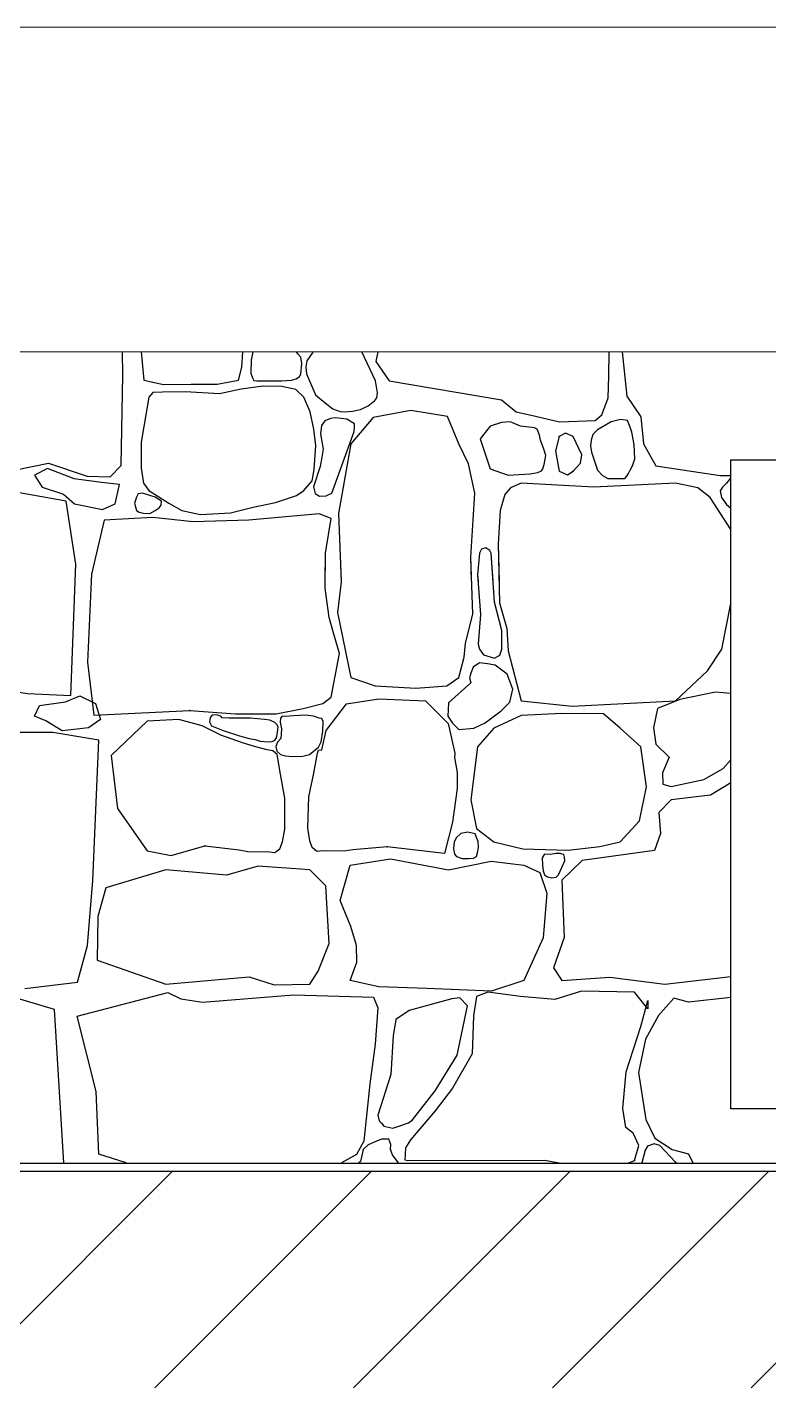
# Model space of a CAD drawing. Header units: feet. Extents: x -10410 to 374725, y -46422 to 88923.
# Drawn here: x 211354 to 212039, y 598 to 1856 of the extents above; entities that cross this region are included whole.
import ezdxf

# ---------------------------------------------------------------- set-up
doc = ezdxf.new("R2010")
doc.units = ezdxf.units.FT
doc.header["$MEASUREMENT"] = 0
for name, color, linetype, lineweight, true_color in [('2D - Общий_Ном._пера__118', 7, 'Continuous', 5, 0x573938), ('Конструктив - Стены Несущие_Ном._пера__87', 7, 'Continuous', 25, 0x6a6a6a), ('Местность - Рельеф_Ном._пера__93', 7, 'Continuous', 25, 0xa2a233)]:
    doc.layers.add(name, color=color, linetype=linetype, lineweight=lineweight, true_color=true_color)
doc.layers.add('Конструктив - Перекрытия_Ном._пера__1', color=7, linetype='Continuous', lineweight=20)

# ---------------------------------------------------------------- blocks, each defined once
blk = doc.blocks.new('*X14')
at = {"layer": 'Конструктив - Стены Несущие_Ном._пера__87', "linetype": 'Continuous'}
for p, q in [((211442, 1534.5), (211441.6, 1556.2)), ((211459.1, 1556.2), (211461.3, 1530)), ((211551.9, 1542), (211553, 1556.2)), ((211560.6, 1548.4), (211560.5, 1536.3)), ((211562.1, 1556.2), (211560.6, 1548.4)), ((211603.8, 1554.3), (211602.5, 1556.2)), ((211606.5, 1551.2), (211603.8, 1554.3)), ((211607.5, 1545.2), (211606.5, 1551.2)), ((211612.3, 1547.7), (211611.1, 1542.3)), ((211617.6, 1555.8), (211612.3, 1547.7)), ((211618.8, 1556.2), (211617.6, 1555.8)), ((211675.7, 1529.2), (211662.9, 1556.2)), ((211677.9, 1556.2), (211676, 1547.1)), ((211891.4, 1533.6), (211891.7, 1556.2)), ((211903.9, 1556.2), (211908.1, 1515.2)), ((211549.1, 1530), (211551.9, 1542)), ((211560.5, 1536.3), (211562, 1532.1)), ((211605.5, 1533.4), (211606.7, 1535.4)), ((211606.7, 1535.4), (211607.5, 1545.2)), ((211611.1, 1542.3), (211612, 1535.6)), ((211612, 1535.6), (211620.3, 1516.4)), ((211676, 1547.1), (211688.2, 1529.3)), ((211440.6, 1451), (211442, 1534.5)), ((211461.3, 1530), (211479.6, 1525.9)), ((211479.6, 1525.9), (211505.1, 1526.2)), ((211505.1, 1526.2), (211529.2, 1526.3)), ((211529.2, 1526.3), (211549.1, 1530)), ((211571.8, 1524.3), (211551.5, 1521.5)), ((211562, 1532.1), (211563, 1529.7)), ((211563, 1529.7), (211566, 1529.2)), ((211566, 1529.2), (211588.6, 1529.2)), ((211588.9, 1524), (211571.8, 1524.3)), ((211588.6, 1529.2), (211597.9, 1530)), ((211602.1, 1521.1), (211588.9, 1524)), ((211597.9, 1530), (211602.3, 1531)), ((211602.3, 1531), (211605.5, 1533.4)), ((211677.4, 1518.3), (211675.7, 1529.2)), ((211688.2, 1529.3), (211792.2, 1511.6)), ((211891, 1513.5), (211891.4, 1533.6)), ((211466.1, 1514.3), (211458.8, 1472.4)), ((211469.8, 1518.5), (211466.1, 1514.3)), ((211478.8, 1518.8), (211469.8, 1518.5)), ((211499.7, 1519.1), (211478.8, 1518.8)), ((211531.5, 1517.1), (211499.7, 1519.1)), ((211551.5, 1521.5), (211531.5, 1517.1)), ((211609.3, 1514.3), (211602.1, 1521.1)), ((211615.1, 1500.6), (211609.3, 1514.3)), ((211620.3, 1516.4), (211629.1, 1508.8)), ((211669, 1506), (211675, 1511)), ((211675, 1511), (211676.8, 1513.6)), ((211676.8, 1513.6), (211677.4, 1518.3)), ((211792.2, 1511.6), (211805.9, 1500.7)), ((211884.9, 1497.7), (211891, 1513.5)), ((211908.1, 1515.2), (211921, 1496.1)), ((211618.5, 1484.6), (211615.1, 1500.6)), ((211629.1, 1508.8), (211636.1, 1503.4)), ((211636.1, 1503.4), (211642.9, 1500.9)), ((211642.9, 1500.9), (211647.1, 1500.6)), ((211647.1, 1500.6), (211654.3, 1501.1)), ((211654.3, 1501.1), (211661.9, 1502.9)), ((211661.9, 1502.9), (211669, 1506)), ((211708.2, 1501.8), (211673.6, 1495.4)), ((211742.4, 1496.3), (211708.2, 1501.8)), ((211805.9, 1500.7), (211823.7, 1496.5)), ((211878.9, 1492.6), (211884.9, 1497.7)), ((211620.4, 1469.4), (211618.5, 1484.6)), ((211625.6, 1487.9), (211624.9, 1480.2)), ((211628.7, 1492.2), (211625.6, 1487.9)), ((211634, 1494.4), (211628.7, 1492.2)), ((211638.7, 1495), (211634, 1494.4)), ((211649.3, 1493.8), (211638.7, 1495)), ((211656.1, 1489.4), (211649.3, 1493.8)), ((211673.6, 1495.4), (211653, 1471.1)), ((211655.9, 1482.3), (211656.3, 1486.5)), ((211656.3, 1486.5), (211656.1, 1489.4)), ((211752.6, 1471.1), (211742.4, 1496.3)), ((211781.6, 1487.2), (211772.4, 1475.5)), ((211792.1, 1490.8), (211781.6, 1487.2)), ((211800.1, 1491.4), (211792.1, 1490.8)), ((211801.8, 1490.6), (211800.1, 1491.4)), ((211809.8, 1487.2), (211801.8, 1490.6)), ((211822.7, 1485.7), (211809.8, 1487.2)), ((211825.1, 1484.5), (211822.7, 1485.7)), ((211823.7, 1496.5), (211845.8, 1491.5)), ((211827.5, 1479), (211825.1, 1484.5)), ((211845.8, 1491.5), (211878.9, 1492.6)), ((211893.6, 1491.4), (211880.9, 1484)), ((211902.3, 1493.4), (211893.6, 1491.4)), ((211908.6, 1492.5), (211902.3, 1493.4)), ((211911.1, 1486.4), (211908.6, 1492.5)), ((211912.9, 1481.8), (211911.1, 1486.4)), ((211921, 1496.1), (211923.5, 1471.1)), ((211458.8, 1472.4), (211459.1, 1448.6)), ((211624.9, 1480.2), (211627.2, 1466.2)), ((211635.2, 1425.3), (211655.9, 1482.3)), ((211772.4, 1475.5), (211781.6, 1447.8)), ((211828.4, 1474.3), (211827.5, 1479)), ((211831.5, 1466.2), (211828.4, 1474.3)), ((211845.5, 1477.8), (211842.2, 1464.6)), ((211851.5, 1481), (211845.5, 1477.8)), ((211858.6, 1477.8), (211851.5, 1481)), ((211866.5, 1460.9), (211858.6, 1477.8)), ((211875.2, 1474.3), (211874.5, 1469.1)), ((211876.8, 1479.7), (211875.2, 1474.3)), ((211880.9, 1484), (211876.8, 1479.7)), ((211915, 1470.5), (211912.9, 1481.8)), ((211618.8, 1447.3), (211620.4, 1469.4)), ((211627.2, 1466.2), (211626.1, 1458.8)), ((211653, 1471.1), (211641.4, 1406.7)), ((211761.7, 1452.5), (211752.6, 1471.1)), ((211833.1, 1460.2), (211831.5, 1466.2)), ((211831.8, 1451.8), (211833.1, 1460.2)), ((211842.2, 1464.6), (211845.5, 1445.6)), ((211865.3, 1453), (211866.5, 1460.9)), ((211874.5, 1469.1), (211875.4, 1463.2)), ((211875.4, 1463.2), (211880.9, 1446.8)), ((211915.5, 1457.2), (211915, 1470.5)), ((211923.5, 1471.1), (211935.1, 1450.8)), ((211274.1, 1433.2), (211373.2, 1453)), ((211372.3, 1448.3), (211360.2, 1442.1)), ((211397, 1438.8), (211372.3, 1448.3)), ((211373.2, 1453), (211408.9, 1441.1)), ((211430.2, 1440.6), (211440.6, 1451)), ((211459.1, 1448.6), (211461.1, 1434.7)), ((211617.2, 1436.8), (211618.8, 1447.3)), ((211624.5, 1450.2), (211618.4, 1431.4)), ((211626.1, 1458.8), (211624.5, 1450.2)), ((211767.4, 1425.3), (211761.7, 1452.5)), ((211781.6, 1447.8), (211798.4, 1442.1)), ((211829.3, 1445.9), (211830.3, 1447.8)), ((211830.3, 1447.8), (211831.8, 1451.8)), ((211858.6, 1445.6), (211865.3, 1453)), ((211880.9, 1446.8), (211885.5, 1441.8)), ((211909.8, 1443.5), (211911.1, 1446.8)), ((211911.1, 1446.8), (211913.3, 1450.6)), ((211913.3, 1450.6), (211915.5, 1457.2)), ((211935.1, 1450.8), (211994.3, 1441.6)), ((211360.2, 1442.1), (211367.3, 1430.9)), ((211422.3, 1435.3), (211397, 1438.8)), ((211408.9, 1441.1), (211430.2, 1440.6)), ((211438.8, 1433.5), (211422.3, 1435.3)), ((211461.1, 1434.7), (211466.1, 1427.8)), ((211609.3, 1427.8), (211617.2, 1436.8)), ((211798.4, 1442.1), (211818.7, 1443.3)), ((211810.3, 1434.7), (211800.4, 1430.2)), ((211877.7, 1431), (211810.3, 1434.7)), ((211818.7, 1443.3), (211825.8, 1444.6)), ((211825.8, 1444.6), (211829.3, 1445.9)), ((211845.5, 1445.6), (211853.3, 1442.3)), ((211853.3, 1442.3), (211858.6, 1445.6)), ((211953.1, 1434.7), (211877.7, 1431)), ((211885.5, 1441.8), (211890.7, 1439)), ((211890.7, 1439), (211898.2, 1438.9)), ((211898.2, 1438.9), (211906.4, 1439.1)), ((211906.4, 1439.1), (211908.1, 1441.1)), ((211908.1, 1441.1), (211909.8, 1443.5)), ((211973.8, 1430.2), (211953.1, 1434.7)), ((211994.3, 1441.6), (212004.4, 1441.8)), ((212000.3, 1434.7), (211996.7, 1431)), ((212003.6, 1438.9), (212000.3, 1434.7)), ((212004.4, 1439.3), (212003.6, 1438.9)), ((211389.5, 1418.1), (211344.7, 1426)), ((211367.3, 1430.9), (211387, 1424.4)), ((211387, 1424.4), (211397.3, 1415.6)), ((211435, 1415.6), (211438.8, 1433.5)), ((211454.6, 1421.7), (211452.9, 1416.1)), ((211456.2, 1424.7), (211454.6, 1421.7)), ((211460.3, 1425.4), (211456.2, 1424.7)), ((211472, 1421.7), (211460.3, 1425.4)), ((211466.1, 1427.8), (211484.4, 1416.3)), ((211477.6, 1418), (211472, 1421.7)), ((211583.2, 1416.8), (211602.7, 1423.1)), ((211602.7, 1423.1), (211609.3, 1427.8)), ((211618.4, 1431.4), (211619.8, 1425)), ((211619.8, 1425), (211624, 1422.7)), ((211624, 1422.7), (211630.2, 1423)), ((211630.2, 1423), (211635.2, 1425.3)), ((211763.7, 1366.1), (211767.4, 1425.3)), ((211795.2, 1424.3), (211791, 1409.4)), ((211800.4, 1430.2), (211795.2, 1424.3)), ((211985.1, 1421.3), (211973.8, 1430.2)), ((211996.7, 1431), (211994.6, 1427.7)), ((211994.6, 1427.7), (211995.7, 1421.5)), ((211398.5, 1359.9), (211389.5, 1418.1)), ((211397.3, 1415.6), (211423.2, 1410.3)), ((211423.2, 1410.3), (211435, 1415.6)), ((211452.9, 1416.1), (211454.6, 1409.5)), ((211454.6, 1409.5), (211457, 1407.8)), ((211466.9, 1406.6), (211472, 1409.5)), ((211472, 1409.5), (211475.7, 1411.7)), ((211475.7, 1411.7), (211477.3, 1414.4)), ((211477.3, 1414.4), (211477.6, 1418)), ((211484.4, 1416.3), (211496.7, 1409.5)), ((211496.7, 1409.5), (211513.8, 1405.6)), ((211541.6, 1407.1), (211562.6, 1412.3)), ((211562.6, 1412.3), (211583.2, 1416.8)), ((211791, 1409.4), (211789.2, 1378.2)), ((212004.4, 1391.8), (211985.1, 1421.3)), ((211995.7, 1421.5), (212000.3, 1414.9)), ((212000.3, 1414.9), (212004.4, 1411.6)), ((211424.8, 1400.3), (211413.1, 1350.5)), ((211469.6, 1403), (211424.8, 1400.3)), ((211457, 1407.8), (211461, 1406.9)), ((211461, 1406.9), (211466.9, 1406.6)), ((211506.9, 1398.8), (211469.6, 1403)), ((211558.4, 1400.5), (211506.9, 1398.8)), ((211513.8, 1405.6), (211541.6, 1407.1)), ((211623.6, 1406.2), (211558.4, 1400.5)), ((211634.6, 1402.1), (211623.6, 1406.2)), ((211629.5, 1370), (211634.6, 1402.1)), ((211641.4, 1406.7), (211643.8, 1343.5)), ((211773.8, 1373.5), (211771.9, 1370)), ((211777.7, 1374.9), (211773.8, 1373.5)), ((211781.5, 1372.4), (211777.7, 1374.9)), ((211782.5, 1370), (211781.5, 1372.4)), ((211789.2, 1378.2), (211790.5, 1324)), ((211393.8, 1238.3), (211398.5, 1359.9)), ((211629, 1337.5), (211629.5, 1370)), ((211765.7, 1313.6), (211763.7, 1366.1)), ((211771.9, 1370), (211770.1, 1349.9)), ((211785.7, 1324.6), (211782.5, 1370)), ((211413.1, 1350.5), (211409.2, 1269.1)), ((211770.1, 1349.9), (211772.8, 1313.3)), ((211632.8, 1310.3), (211629, 1337.5)), ((211643.8, 1343.5), (211640.4, 1315)), ((211792.5, 1298.5), (211785.7, 1324.6)), ((211790.5, 1324), (211797.2, 1300.2)), ((211996, 1281.1), (212004.4, 1323.5)), ((211637, 1295.1), (211632.8, 1310.3)), ((211640.4, 1315), (211653, 1255.1)), ((211759, 1286.6), (211765.7, 1313.6)), ((211772.8, 1313.3), (211770.6, 1285.7)), ((211792.4, 1281.1), (211792.5, 1298.5)), ((211797.2, 1300.2), (211798.4, 1279.6)), ((211642.3, 1277.1), (211637, 1295.1)), ((211757.8, 1273.7), (211759, 1286.6)), ((211770.6, 1285.7), (211771.9, 1281.1)), ((211634.6, 1236.8), (211642.3, 1277.1)), ((211752.6, 1255.1), (211757.8, 1273.7)), ((211771.9, 1281.1), (211775.6, 1276)), ((211775.6, 1276), (211785.6, 1272.9)), ((211785.6, 1272.9), (211790.6, 1275.5)), ((211790.6, 1275.5), (211792.4, 1281.1)), ((211798.4, 1279.6), (211810.3, 1233.3)), ((211982.7, 1261), (211996, 1281.1)), ((211409.2, 1269.1), (211415.2, 1220.1)), ((211764, 1259), (211762.7, 1254.8)), ((211765.9, 1264.4), (211764, 1259)), ((211771.9, 1268.4), (211765.9, 1264.4)), ((211779.3, 1267.5), (211771.9, 1268.4)), ((211786.3, 1266.4), (211779.3, 1267.5)), ((211797.3, 1258.1), (211786.3, 1266.4)), ((211802.7, 1244.1), (211797.3, 1258.1)), ((211953.1, 1233.3), (211982.7, 1261)), ((211291.7, 1249.7), (211353.9, 1240.2)), ((211653, 1255.1), (211675.3, 1247.4)), ((211675.3, 1247.4), (211712.9, 1245.2)), ((211712.9, 1245.2), (211741.7, 1247.4)), ((211741.7, 1247.4), (211752.6, 1255.1)), ((211764, 1249.9), (211743.3, 1231.5)), ((211762.7, 1254.8), (211764, 1249.9)), ((211353.9, 1240.2), (211393.8, 1238.3)), ((211389.1, 1232.6), (211402.1, 1238)), ((211402.1, 1238), (211416.6, 1230.8)), ((211627, 1230.8), (211634.6, 1236.8)), ((211648.8, 1230.6), (211678.8, 1235.3)), ((211678.8, 1235.3), (211721.9, 1233.3)), ((211721.9, 1233.3), (211742.8, 1212.3)), ((211799.9, 1232), (211802.7, 1244.1)), ((211810.3, 1233.3), (211857.6, 1228.4)), ((211857.6, 1228.4), (211953.1, 1233.3)), ((211957.2, 1234.5), (211936.6, 1226.4)), ((211990.1, 1241.5), (211957.2, 1234.5)), ((212004.4, 1240.3), (211990.1, 1241.5)), ((211360.2, 1219.2), (211364.9, 1229)), ((211364.9, 1229), (211389.1, 1232.6)), ((211415.2, 1220.1), (211503.9, 1224.6)), ((211416.6, 1230.8), (211421.3, 1216)), ((211503.9, 1224.6), (211546.1, 1221.4)), ((211528.3, 1220.4), (211524.7, 1220.1)), ((211530.9, 1219.9), (211528.3, 1220.4)), ((211546.1, 1221.4), (211583.8, 1221.4)), ((211583.8, 1221.4), (211608.8, 1226.4)), ((211608.8, 1226.4), (211627, 1230.8)), ((211629.9, 1205.9), (211648.8, 1230.6)), ((211743.3, 1231.5), (211742.7, 1219.3)), ((211777.2, 1212.9), (211791.9, 1224.2)), ((211791.9, 1224.2), (211799.9, 1232)), ((211847.9, 1221.7), (211810.3, 1219.7)), ((211886.6, 1221.4), (211847.9, 1221.7)), ((211901.9, 1208), (211886.6, 1221.4)), ((211936.6, 1226.4), (211932.9, 1208.4)), ((211370.7, 1214.9), (211360.2, 1219.2)), ((211385.9, 1205.5), (211370.7, 1214.9)), ((211410.1, 1208.4), (211385.9, 1205.5)), ((211421.3, 1216), (211410.1, 1208.4)), ((211464.6, 1214.6), (211431.3, 1182.9)), ((211493.7, 1216.2), (211464.6, 1214.6)), ((211515.5, 1210.3), (211493.7, 1216.2)), ((211532.7, 1201.5), (211515.5, 1210.3)), ((211522.9, 1218.1), (211522.3, 1214.1)), ((211522.3, 1214.1), (211524, 1210.3)), ((211524.7, 1220.1), (211522.9, 1218.1)), ((211524, 1210.3), (211534.7, 1205.8)), ((211532.8, 1219), (211530.9, 1219.9)), ((211533.9, 1217.8), (211532.8, 1219)), ((211540.3, 1217.3), (211533.9, 1217.8)), ((211560.2, 1217.4), (211540.3, 1217.3)), ((211573, 1216.2), (211560.2, 1217.4)), ((211578, 1215.4), (211573, 1216.2)), ((211582.6, 1213.2), (211578, 1215.4)), ((211584.4, 1211.5), (211582.6, 1213.2)), ((211585.5, 1209.3), (211584.4, 1211.5)), ((211585.3, 1206.8), (211585.5, 1209.3)), ((211587.7, 1217.4), (211587.4, 1213.6)), ((211587.4, 1213.6), (211588.6, 1207.5)), ((211589.5, 1219.2), (211587.7, 1217.4)), ((211591.7, 1218.9), (211589.5, 1219.2)), ((211599.7, 1219.5), (211591.7, 1218.9)), ((211610.9, 1220), (211599.7, 1219.5)), ((211618.2, 1219.3), (211610.9, 1220)), ((211623.6, 1217.4), (211618.2, 1219.3)), ((211626.1, 1217), (211623.6, 1217.4)), ((211627.3, 1214.4), (211626.1, 1217)), ((211626.9, 1205.4), (211627.3, 1214.4)), ((211742.7, 1219.3), (211747, 1212.7)), ((211742.8, 1212.3), (211749.2, 1184.9)), ((211747, 1212.7), (211752.9, 1207)), ((211752.9, 1207), (211766.7, 1208)), ((211766.7, 1208), (211777.2, 1212.9)), ((211785, 1208), (211769.9, 1191)), ((211810.3, 1219.7), (211785, 1208)), ((211921.2, 1190.7), (211901.9, 1208)), ((211932.9, 1208.4), (211934.9, 1193.4)), ((211354.1, 1204.1), (211331.1, 1204.1)), ((211377.2, 1204.1), (211354.1, 1204.1)), ((211419.7, 1197), (211377.2, 1204.1)), ((211414.1, 1067.4), (211419.7, 1197)), ((211552.7, 1194.7), (211532.7, 1201.5)), ((211534.7, 1205.8), (211549.8, 1201)), ((211549.8, 1201), (211558.8, 1198.6)), ((211558.8, 1198.6), (211564.5, 1197.6)), ((211564.5, 1197.6), (211569.1, 1196.1)), ((211569.1, 1196.1), (211576.6, 1195.4)), ((211576.6, 1195.4), (211580, 1195.7)), ((211580, 1195.7), (211582.6, 1196.9)), ((211582.6, 1196.9), (211583.9, 1198.5)), ((211585.1, 1195.1), (211583.5, 1191.2)), ((211583.9, 1198.5), (211584.4, 1200.8)), ((211584.4, 1200.8), (211585, 1204.2)), ((211585, 1204.2), (211585.3, 1206.8)), ((211588, 1198.6), (211585.1, 1195.1)), ((211588.6, 1207.5), (211588, 1198.6)), ((211622.9, 1190.5), (211625.3, 1195.4)), ((211625.3, 1195.4), (211626.9, 1205.4)), ((211626.1, 1188), (211629.9, 1205.9)), ((211431.3, 1182.9), (211437.2, 1133.9)), ((211563.7, 1191.3), (211552.7, 1194.7)), ((211575.5, 1188.2), (211563.7, 1191.3)), ((211580.6, 1187.2), (211575.5, 1188.2)), ((211584.6, 1183.9), (211580.6, 1187.2)), ((211583.5, 1191.2), (211584.3, 1186.9)), ((211584.3, 1186.9), (211587.7, 1183.9)), ((211587.7, 1165.5), (211584.6, 1183.9)), ((211587.7, 1183.9), (211592.1, 1182.6)), ((211592.1, 1182.6), (211599.1, 1181.9)), ((211608.4, 1182.1), (211614.5, 1183.9)), ((211614.5, 1183.9), (211622.9, 1190.5)), ((211618.5, 1166.6), (211622, 1184.9)), ((211622, 1184.9), (211623.1, 1187.7)), ((211623.1, 1187.7), (211626.1, 1188)), ((211749.2, 1184.9), (211748.7, 1181.1)), ((211769.9, 1191), (211764, 1141.7)), ((211926.4, 1153.8), (211921.2, 1190.7)), ((211934.9, 1193.4), (211947.2, 1181.3)), ((211599.1, 1181.9), (211608.4, 1182.1)), ((211748.7, 1181.1), (211751.1, 1167)), ((211947.2, 1181.3), (211941.1, 1166.7)), ((211979.4, 1160.7), (211997.3, 1170.9)), ((211997.3, 1170.9), (212004.4, 1178.8)), ((211591.7, 1143.4), (211587.7, 1165.5)), ((211613.9, 1144.6), (211618.5, 1166.6)), ((211751.1, 1167), (211751.3, 1152.2)), ((211941.1, 1166.7), (211941.3, 1156.3)), ((211949.2, 1154.1), (211979.4, 1160.7)), ((212004.4, 1157.7), (211985.4, 1146.1)), ((211751.3, 1152.2), (211746.8, 1121.3)), ((211919.8, 1122.3), (211926.4, 1153.8)), ((211941.3, 1156.3), (211949.2, 1154.1)), ((211985.4, 1146.1), (211949.2, 1141.9)), ((211437.2, 1133.9), (211464.6, 1094.6)), ((211591.7, 1114.6), (211591.7, 1143.4)), ((211613.1, 1115.7), (211613.9, 1144.6)), ((211764, 1141.7), (211769.2, 1115.2)), ((211949.2, 1141.9), (211937.6, 1130)), ((211746.8, 1121.3), (211739.6, 1092.3)), ((211901.9, 1103), (211919.8, 1122.3)), ((211937.6, 1130), (211939.3, 1110.7)), ((211589.6, 1102.9), (211591.7, 1114.6)), ((211614.8, 1104), (211613.1, 1115.7)), ((211754.5, 1110.6), (211750.6, 1107)), ((211761.2, 1112.1), (211754.5, 1110.6)), ((211767.8, 1110.5), (211761.2, 1112.1)), ((211769.2, 1107), (211767.8, 1110.5)), ((211769.2, 1115.2), (211785, 1103)), ((211939.3, 1110.7), (211933.6, 1095.1)), ((211464.6, 1094.6), (211486.8, 1090.4)), ((211486.8, 1090.4), (211517.7, 1099.2)), ((211517.7, 1099.2), (211549.6, 1095.7)), ((211549.6, 1095.7), (211557.6, 1094.2)), ((211582.6, 1093.3), (211584.6, 1094.6)), ((211584.6, 1094.6), (211587.1, 1096.6)), ((211587.1, 1096.6), (211589.6, 1102.9)), ((211617.1, 1097.7), (211614.8, 1104)), ((211619.6, 1095.6), (211617.1, 1097.7)), ((211621.6, 1094.2), (211619.6, 1095.6)), ((211626.7, 1094.7), (211621.6, 1094.2)), ((211646.6, 1094.5), (211626.7, 1094.7)), ((211654.6, 1095.7), (211646.6, 1094.5)), ((211686.6, 1098.4), (211654.6, 1095.7)), ((211739.6, 1092.3), (211686.6, 1098.4)), ((211748.3, 1102.9), (211747.8, 1096.5)), ((211747.8, 1096.5), (211748.7, 1091.6)), ((211750.6, 1107), (211748.3, 1102.9)), ((211770.7, 1103.2), (211769.2, 1107)), ((211770.1, 1092.7), (211770.9, 1097.9)), ((211770.9, 1097.9), (211770.7, 1103.2)), ((211785, 1103), (211812, 1096.6)), ((211812, 1096.6), (211853.9, 1095.4)), ((211853.9, 1095.4), (211883.3, 1098.8)), ((211933.6, 1095.1), (211866.8, 1085.9)), ((211883.3, 1098.8), (211901.9, 1103)), ((211557.6, 1094.2), (211577.5, 1093.9)), ((211577.5, 1093.9), (211582.6, 1093.3)), ((211652.3, 1081.5), (211689.7, 1087.4)), ((211689.7, 1087.4), (211743.2, 1077)), ((211743.2, 1077), (211782.5, 1085.2)), ((211748.7, 1091.6), (211750.6, 1089.4)), ((211750.6, 1089.4), (211755.9, 1087.6)), ((211755.9, 1087.6), (211762.2, 1087.5)), ((211762.2, 1087.5), (211766.3, 1087.9)), ((211766.3, 1087.9), (211769.2, 1089.4)), ((211769.2, 1089.4), (211770.1, 1092.7)), ((211782.5, 1085.2), (211813, 1081.5)), ((211832.1, 1091.6), (211829.8, 1088.2)), ((211829.8, 1088.2), (211830.1, 1081.5)), ((211837.5, 1091.2), (211832.1, 1091.6)), ((211842.6, 1092.3), (211837.5, 1091.2)), ((211846.7, 1092.1), (211842.6, 1092.3)), ((211844.9, 1072.6), (211850.7, 1085.5)), ((211848, 1091.6), (211846.7, 1092.1)), ((211866.8, 1085.9), (211847.9, 1067.6)), ((211850, 1091.3), (211848, 1091.6)), ((211850.6, 1088.9), (211850, 1091.3)), ((211850.7, 1085.5), (211850.6, 1088.9)), ((211481.8, 1077), (211426.3, 1060.4)), ((211537.8, 1072.3), (211481.8, 1077)), ((211567.3, 1080.5), (211537.8, 1072.3)), ((211614.9, 1077), (211567.3, 1080.5)), ((211629.7, 1062.2), (211614.9, 1077)), ((211643.1, 1048.8), (211652.3, 1081.5)), ((211813, 1081.5), (211827.6, 1074.8)), ((211827.6, 1074.8), (211834.1, 1055.7)), ((211830.1, 1081.5), (211830.6, 1076.3)), ((211830.6, 1076.3), (211832.1, 1072.6)), ((211832.1, 1072.6), (211834.8, 1070.7)), ((211834.8, 1070.7), (211838.9, 1069.8)), ((211838.9, 1069.8), (211842.7, 1070.4)), ((211842.7, 1070.4), (211844.9, 1072.6)), ((211409.4, 1007.3), (211414.1, 1067.4)), ((211426.3, 1060.4), (211418.8, 1034)), ((211632.9, 1008.9), (211629.7, 1062.2)), ((211847.9, 1067.6), (211850.2, 1014.6)), ((211653, 1024.8), (211643.1, 1048.8)), ((211834.1, 1055.7), (211830.8, 1014.1)), ((211418.8, 1034), (211418.3, 993.7)), ((211658.2, 1007.2), (211653, 1024.8)), ((211400, 973.2), (211409.4, 1007.3)), ((211622.8, 983.4), (211632.9, 1008.9)), ((211658.5, 991.8), (211658.2, 1007.2)), ((211830.8, 1014.1), (211813, 974.7)), ((211850.2, 1014.6), (211840.3, 986.4)), ((211418.3, 993.7), (211481.8, 971.5)), ((211614.9, 971.5), (211622.8, 983.4)), ((211652.3, 974.7), (211658.5, 991.8)), ((211840.3, 986.4), (211847.9, 974.7)), ((211351.2, 967.3), (211400, 973.2)), ((211481.8, 971.5), (211558.9, 978.2)), ((211558.9, 978.2), (211581.9, 970.8)), ((211581.9, 970.8), (211614.9, 971.5)), ((211678.8, 969), (211652.3, 974.7)), ((211723.1, 967.3), (211678.8, 969)), ((211813, 974.7), (211783, 964.8)), ((211847.9, 974.7), (211892.3, 978)), ((211892.3, 978), (211943.3, 971.5)), ((211943.3, 971.5), (212004.4, 978.5)), ((211378.8, 948), (211338.3, 960.1)), ((211399.7, 941.7), (211483.6, 963.6)), ((211483.6, 963.6), (211495.7, 957.9)), ((211495.7, 957.9), (211515.7, 954.9)), ((211515.7, 954.9), (211599.7, 961.6)), ((211599.7, 961.6), (211673.8, 959.4)), ((211673.8, 959.4), (211677.7, 949.5)), ((211746.4, 957.9), (211706.7, 947.2)), ((211783, 964.8), (211723.1, 967.3)), ((211753.8, 958.9), (211746.4, 957.9)), ((211760.8, 951.5), (211753.8, 958.9)), ((211769.2, 960.1), (211766.4, 942)), ((211779.6, 964.1), (211769.2, 960.1)), ((211809.8, 960.1), (211779.6, 964.1)), ((211841.5, 957.1), (211809.8, 960.1)), ((211866.3, 964.8), (211841.5, 957.1)), ((211915.3, 964.1), (211866.3, 964.8)), ((211927.4, 948.5), (211915.3, 964.1)), ((211921, 932.4), (211927.7, 956.4)), ((211927.7, 956.4), (211927.4, 948.5)), ((211951.7, 958.6), (211937.3, 942.3)), ((211965.1, 954.9), (211951.7, 958.6)), ((212004.4, 959.2), (211965.1, 954.9)), ((211387.4, 806.2), (211378.8, 948)), ((211677.7, 949.5), (211675.5, 916)), ((211706.7, 947.2), (211694.4, 938.8)), ((211751.1, 905.9), (211760.8, 951.5)), ((211417.4, 872.3), (211399.7, 941.7)), ((211694.4, 938.8), (211691.9, 923.7)), ((211766.4, 942), (211765, 906.9)), ((211907.4, 890.3), (211921, 932.4)), ((211937.3, 942.3), (211925.5, 920.7)), ((211691.9, 923.7), (211689.9, 887.8)), ((211925.5, 920.7), (211918.8, 889.8)), ((211675.5, 916), (211670.5, 879.4)), ((211731, 872.9), (211751.1, 905.9)), ((211765, 906.9), (211746.9, 875.2)), ((211689.9, 887.8), (211677.9, 850.4)), ((211904.4, 856.3), (211907.4, 890.3)), ((211918.8, 889.8), (211925.7, 846.4)), ((211419.7, 814.3), (211417.4, 872.3)), ((211670.5, 879.4), (211664.9, 826.4)), ((211710, 845.9), (211731, 872.9)), ((211746.9, 875.2), (211731, 854.4)), ((211907.1, 839), (211904.4, 856.3)), ((211677.9, 850.4), (211679.2, 845.1)), ((211679.2, 845.1), (211681.2, 843)), ((211681.2, 843), (211683.5, 840)), ((211696.4, 839.7), (211706.1, 843.1)), ((211706.1, 843.1), (211710, 845.9)), ((211731, 854.4), (211708, 827.6)), ((211925.7, 846.4), (211934.1, 829.1)), ((211683.5, 840), (211686.3, 839.4)), ((211686.3, 839.4), (211691.8, 838.4)), ((211691.8, 838.4), (211696.4, 839.7)), ((211914.1, 833.6), (211907.1, 839)), ((211919.3, 822.2), (211914.1, 833.6)), ((211664.9, 826.4), (211658.2, 814)), ((211664.4, 818.4), (211661.9, 807.6)), ((211669, 822.8), (211664.4, 818.4)), ((211676.1, 826), (211669, 822.8)), ((211681.3, 828.2), (211676.1, 826)), ((211687.9, 828.1), (211681.3, 828.2)), ((211690, 823.2), (211687.9, 828.1)), ((211689.7, 818.4), (211690, 823.2)), ((211691.4, 813.5), (211689.7, 818.4)), ((211703.5, 820.1), (211703, 813.8)), ((211708, 827.6), (211703.5, 820.1)), ((211915.3, 808.5), (211919.3, 822.2)), ((211925.1, 817.9), (211922.1, 806.2)), ((211927.3, 821.7), (211925.1, 817.9)), ((211933.3, 823.8), (211927.3, 821.7)), ((211938.5, 822.2), (211933.3, 823.8)), ((211934.1, 829.1), (211950.2, 818.4)), ((211953.1, 806.9), (211938.5, 822.2)), ((211950.2, 818.4), (211965.1, 814.5)), ((211445.2, 806.2), (211419.7, 814.3)), ((211658.2, 814), (211644.1, 806.2)), ((211661.9, 807.6), (211660.2, 806.2)), ((211696.6, 806.6), (211691.4, 813.5)), ((211696.7, 806.2), (211696.6, 806.6)), ((211703, 813.8), (211702.9, 808.9)), ((211702.9, 808.9), (211705.5, 808.5)), ((211705.5, 808.5), (211832.3, 808.8)), ((211832.3, 808.8), (211845.6, 806.2)), ((211910.1, 806.2), (211915.3, 808.5)), ((211954, 806.2), (211953.1, 806.9)), ((211965.1, 814.5), (211969.1, 806.2))]:
    blk.add_line(p, q, dxfattribs=at)
for p in [(211845.5, 1477.8), (211858.6, 1445.6), (211503.9, 1224.6), (211517.7, 1099.2), (211584.6, 1094.6), (211584.6, 1094.6), (211619.6, 1095.6), (211619.6, 1095.6), (211686.6, 1098.4), (211689.7, 818.4), (211915.3, 808.5)]:
    blk.add_point(p, dxfattribs=at)
blk = doc.blocks.new('Штриховка_7', base_point=(0, 0))
at = {"layer": 'Конструктив - Стены Несущие_Ном._пера__87', "linetype": 'Continuous'}
blk.add_blockref('*X14', (0, 0), dxfattribs=at)
blk = doc.blocks.new('*X20')
at = {"layer": 'Конструктив - Стены Несущие_Ном._пера__87', "linetype": 'Continuous'}
for p, q in [((211442, 1534.5), (211441.6, 1556.2)), ((211459.1, 1556.2), (211461.3, 1530)), ((211551.9, 1542), (211553, 1556.2)), ((211560.6, 1548.4), (211560.5, 1536.3)), ((211562.1, 1556.2), (211560.6, 1548.4)), ((211603.8, 1554.3), (211602.5, 1556.2)), ((211606.5, 1551.2), (211603.8, 1554.3)), ((211607.5, 1545.2), (211606.5, 1551.2)), ((211612.3, 1547.7), (211611.1, 1542.3)), ((211617.6, 1555.8), (211612.3, 1547.7)), ((211618.8, 1556.2), (211617.6, 1555.8)), ((211675.7, 1529.2), (211662.9, 1556.2)), ((211677.9, 1556.2), (211676, 1547.1)), ((211891.4, 1533.6), (211891.7, 1556.2)), ((211903.9, 1556.2), (211908.1, 1515.2)), ((211549.1, 1530), (211551.9, 1542)), ((211560.5, 1536.3), (211562, 1532.1)), ((211605.5, 1533.4), (211606.7, 1535.4)), ((211606.7, 1535.4), (211607.5, 1545.2)), ((211611.1, 1542.3), (211612, 1535.6)), ((211612, 1535.6), (211620.3, 1516.4)), ((211676, 1547.1), (211688.2, 1529.3)), ((211440.6, 1451), (211442, 1534.5)), ((211461.3, 1530), (211479.6, 1525.9)), ((211479.6, 1525.9), (211505.1, 1526.2)), ((211505.1, 1526.2), (211529.2, 1526.3)), ((211529.2, 1526.3), (211549.1, 1530)), ((211571.8, 1524.3), (211551.5, 1521.5)), ((211562, 1532.1), (211563, 1529.7)), ((211563, 1529.7), (211566, 1529.2)), ((211566, 1529.2), (211588.6, 1529.2)), ((211588.9, 1524), (211571.8, 1524.3)), ((211588.6, 1529.2), (211597.9, 1530)), ((211602.1, 1521.1), (211588.9, 1524)), ((211597.9, 1530), (211602.3, 1531)), ((211602.3, 1531), (211605.5, 1533.4)), ((211677.4, 1518.3), (211675.7, 1529.2)), ((211688.2, 1529.3), (211792.2, 1511.6)), ((211891, 1513.5), (211891.4, 1533.6)), ((211466.1, 1514.3), (211458.8, 1472.4)), ((211469.8, 1518.5), (211466.1, 1514.3)), ((211478.8, 1518.8), (211469.8, 1518.5)), ((211499.7, 1519.1), (211478.8, 1518.8)), ((211531.5, 1517.1), (211499.7, 1519.1)), ((211551.5, 1521.5), (211531.5, 1517.1)), ((211609.3, 1514.3), (211602.1, 1521.1)), ((211615.1, 1500.6), (211609.3, 1514.3)), ((211620.3, 1516.4), (211629.1, 1508.8)), ((211669, 1506), (211675, 1511)), ((211675, 1511), (211676.8, 1513.6)), ((211676.8, 1513.6), (211677.4, 1518.3)), ((211792.2, 1511.6), (211805.9, 1500.7)), ((211884.9, 1497.7), (211891, 1513.5)), ((211908.1, 1515.2), (211921, 1496.1)), ((211618.5, 1484.6), (211615.1, 1500.6)), ((211629.1, 1508.8), (211636.1, 1503.4)), ((211636.1, 1503.4), (211642.9, 1500.9)), ((211642.9, 1500.9), (211647.1, 1500.6)), ((211647.1, 1500.6), (211654.3, 1501.1)), ((211654.3, 1501.1), (211661.9, 1502.9)), ((211661.9, 1502.9), (211669, 1506)), ((211708.2, 1501.8), (211673.6, 1495.4)), ((211742.4, 1496.3), (211708.2, 1501.8)), ((211805.9, 1500.7), (211823.7, 1496.5)), ((211878.9, 1492.6), (211884.9, 1497.7)), ((211620.4, 1469.4), (211618.5, 1484.6)), ((211625.6, 1487.9), (211624.9, 1480.2)), ((211628.7, 1492.2), (211625.6, 1487.9)), ((211634, 1494.4), (211628.7, 1492.2)), ((211638.7, 1495), (211634, 1494.4)), ((211649.3, 1493.8), (211638.7, 1495)), ((211656.1, 1489.4), (211649.3, 1493.8)), ((211673.6, 1495.4), (211653, 1471.1)), ((211655.9, 1482.3), (211656.3, 1486.5)), ((211656.3, 1486.5), (211656.1, 1489.4)), ((211752.6, 1471.1), (211742.4, 1496.3)), ((211781.6, 1487.2), (211772.4, 1475.5)), ((211792.1, 1490.8), (211781.6, 1487.2)), ((211800.1, 1491.4), (211792.1, 1490.8)), ((211801.8, 1490.6), (211800.1, 1491.4)), ((211809.8, 1487.2), (211801.8, 1490.6)), ((211822.7, 1485.7), (211809.8, 1487.2)), ((211825.1, 1484.5), (211822.7, 1485.7)), ((211823.7, 1496.5), (211845.8, 1491.5)), ((211827.5, 1479), (211825.1, 1484.5)), ((211845.8, 1491.5), (211878.9, 1492.6)), ((211893.6, 1491.4), (211880.9, 1484)), ((211902.3, 1493.4), (211893.6, 1491.4)), ((211908.6, 1492.5), (211902.3, 1493.4)), ((211911.1, 1486.4), (211908.6, 1492.5)), ((211912.9, 1481.8), (211911.1, 1486.4)), ((211921, 1496.1), (211923.5, 1471.1)), ((211458.8, 1472.4), (211459.1, 1448.6)), ((211624.9, 1480.2), (211627.2, 1466.2)), ((211635.2, 1425.3), (211655.9, 1482.3)), ((211772.4, 1475.5), (211781.6, 1447.8)), ((211828.4, 1474.3), (211827.5, 1479)), ((211831.5, 1466.2), (211828.4, 1474.3)), ((211845.5, 1477.8), (211842.2, 1464.6)), ((211851.5, 1481), (211845.5, 1477.8)), ((211858.6, 1477.8), (211851.5, 1481)), ((211866.5, 1460.9), (211858.6, 1477.8)), ((211875.2, 1474.3), (211874.5, 1469.1)), ((211876.8, 1479.7), (211875.2, 1474.3)), ((211880.9, 1484), (211876.8, 1479.7)), ((211915, 1470.5), (211912.9, 1481.8)), ((211618.8, 1447.3), (211620.4, 1469.4)), ((211627.2, 1466.2), (211626.1, 1458.8)), ((211653, 1471.1), (211641.4, 1406.7)), ((211761.7, 1452.5), (211752.6, 1471.1)), ((211833.1, 1460.2), (211831.5, 1466.2)), ((211831.8, 1451.8), (211833.1, 1460.2)), ((211842.2, 1464.6), (211845.5, 1445.6)), ((211865.3, 1453), (211866.5, 1460.9)), ((211874.5, 1469.1), (211875.4, 1463.2)), ((211875.4, 1463.2), (211880.9, 1446.8)), ((211915.5, 1457.2), (211915, 1470.5)), ((211923.5, 1471.1), (211935.1, 1450.8)), ((211274.1, 1433.2), (211373.2, 1453)), ((211372.3, 1448.3), (211360.2, 1442.1)), ((211397, 1438.8), (211372.3, 1448.3)), ((211373.2, 1453), (211408.9, 1441.1)), ((211430.2, 1440.6), (211440.6, 1451)), ((211459.1, 1448.6), (211461.1, 1434.7)), ((211617.2, 1436.8), (211618.8, 1447.3)), ((211624.5, 1450.2), (211618.4, 1431.4)), ((211626.1, 1458.8), (211624.5, 1450.2)), ((211767.4, 1425.3), (211761.7, 1452.5)), ((211781.6, 1447.8), (211798.4, 1442.1)), ((211829.3, 1445.9), (211830.3, 1447.8)), ((211830.3, 1447.8), (211831.8, 1451.8)), ((211858.6, 1445.6), (211865.3, 1453)), ((211880.9, 1446.8), (211885.5, 1441.8)), ((211909.8, 1443.5), (211911.1, 1446.8)), ((211911.1, 1446.8), (211913.3, 1450.6)), ((211913.3, 1450.6), (211915.5, 1457.2)), ((211935.1, 1450.8), (211994.3, 1441.6)), ((211360.2, 1442.1), (211367.3, 1430.9)), ((211422.3, 1435.3), (211397, 1438.8)), ((211408.9, 1441.1), (211430.2, 1440.6)), ((211438.8, 1433.5), (211422.3, 1435.3)), ((211461.1, 1434.7), (211466.1, 1427.8)), ((211609.3, 1427.8), (211617.2, 1436.8)), ((211798.4, 1442.1), (211818.7, 1443.3)), ((211810.3, 1434.7), (211800.4, 1430.2)), ((211877.7, 1431), (211810.3, 1434.7)), ((211818.7, 1443.3), (211825.8, 1444.6)), ((211825.8, 1444.6), (211829.3, 1445.9)), ((211845.5, 1445.6), (211853.3, 1442.3)), ((211853.3, 1442.3), (211858.6, 1445.6)), ((211953.1, 1434.7), (211877.7, 1431)), ((211885.5, 1441.8), (211890.7, 1439)), ((211890.7, 1439), (211898.2, 1438.9)), ((211898.2, 1438.9), (211906.4, 1439.1)), ((211906.4, 1439.1), (211908.1, 1441.1)), ((211908.1, 1441.1), (211909.8, 1443.5)), ((211973.8, 1430.2), (211953.1, 1434.7)), ((211994.3, 1441.6), (212004.4, 1441.8)), ((212000.3, 1434.7), (211996.7, 1431)), ((212003.6, 1438.9), (212000.3, 1434.7)), ((212004.4, 1439.3), (212003.6, 1438.9)), ((211389.5, 1418.1), (211344.7, 1426)), ((211367.3, 1430.9), (211387, 1424.4)), ((211387, 1424.4), (211397.3, 1415.6)), ((211435, 1415.6), (211438.8, 1433.5)), ((211454.6, 1421.7), (211452.9, 1416.1)), ((211456.2, 1424.7), (211454.6, 1421.7)), ((211460.3, 1425.4), (211456.2, 1424.7)), ((211472, 1421.7), (211460.3, 1425.4)), ((211466.1, 1427.8), (211484.4, 1416.3)), ((211477.6, 1418), (211472, 1421.7)), ((211583.2, 1416.8), (211602.7, 1423.1)), ((211602.7, 1423.1), (211609.3, 1427.8)), ((211618.4, 1431.4), (211619.8, 1425)), ((211619.8, 1425), (211624, 1422.7)), ((211624, 1422.7), (211630.2, 1423)), ((211630.2, 1423), (211635.2, 1425.3)), ((211763.7, 1366.1), (211767.4, 1425.3)), ((211795.2, 1424.3), (211791, 1409.4)), ((211800.4, 1430.2), (211795.2, 1424.3)), ((211985.1, 1421.3), (211973.8, 1430.2)), ((211996.7, 1431), (211994.6, 1427.7)), ((211994.6, 1427.7), (211995.7, 1421.5)), ((211398.5, 1359.9), (211389.5, 1418.1)), ((211397.3, 1415.6), (211423.2, 1410.3)), ((211423.2, 1410.3), (211435, 1415.6)), ((211452.9, 1416.1), (211454.6, 1409.5)), ((211454.6, 1409.5), (211457, 1407.8)), ((211466.9, 1406.6), (211472, 1409.5)), ((211472, 1409.5), (211475.7, 1411.7)), ((211475.7, 1411.7), (211477.3, 1414.4)), ((211477.3, 1414.4), (211477.6, 1418)), ((211484.4, 1416.3), (211496.7, 1409.5)), ((211496.7, 1409.5), (211513.8, 1405.6)), ((211541.6, 1407.1), (211562.6, 1412.3)), ((211562.6, 1412.3), (211583.2, 1416.8)), ((211791, 1409.4), (211789.2, 1378.2)), ((212004.4, 1391.8), (211985.1, 1421.3)), ((211995.7, 1421.5), (212000.3, 1414.9)), ((212000.3, 1414.9), (212004.4, 1411.6)), ((211424.8, 1400.3), (211413.1, 1350.5)), ((211469.6, 1403), (211424.8, 1400.3)), ((211457, 1407.8), (211461, 1406.9)), ((211461, 1406.9), (211466.9, 1406.6)), ((211506.9, 1398.8), (211469.6, 1403)), ((211558.4, 1400.5), (211506.9, 1398.8)), ((211513.8, 1405.6), (211541.6, 1407.1)), ((211623.6, 1406.2), (211558.4, 1400.5)), ((211634.6, 1402.1), (211623.6, 1406.2)), ((211629.5, 1370), (211634.6, 1402.1)), ((211641.4, 1406.7), (211643.8, 1344.1)), ((211773.8, 1373.5), (211771.9, 1370)), ((211777.7, 1374.9), (211773.8, 1373.5)), ((211781.5, 1372.4), (211777.7, 1374.9)), ((211782.5, 1370), (211781.5, 1372.4)), ((211789.2, 1378.2), (211790, 1344.1)), ((211397.8, 1344.1), (211398.5, 1359.9)), ((211629.1, 1344.1), (211629.5, 1370)), ((211764.5, 1344.1), (211763.7, 1366.1)), ((211771.9, 1370), (211770.1, 1349.9)), ((211784.4, 1344.1), (211782.5, 1370)), ((211413.1, 1350.5), (211412.8, 1344.1)), ((211770.1, 1349.9), (211770.5, 1344.1))]:
    blk.add_line(p, q, dxfattribs=at)
for p in [(211845.5, 1477.8), (211858.6, 1445.6)]:
    blk.add_point(p, dxfattribs=at)
blk = doc.blocks.new('Штриховка_10', base_point=(0, 0))
at = {"layer": 'Конструктив - Стены Несущие_Ном._пера__87', "linetype": 'Continuous'}
blk.add_blockref('*X20', (0, 0), dxfattribs=at)

msp = doc.modelspace()

# ---------------------------------------------------------------- hatches: boundary and pattern name
at = {"layer": '2D - Общий_Ном._пера__118', "linetype": 'Continuous'}
h = msp.add_hatch(dxfattribs=at)
h.set_pattern_fill('ЛИНИИ_НАКЛОННЫЕ__ШАГ_1_5_', color=256, style=0, pattern_type=2)
h.set_pattern_definition([(45, (0, 0), (-91.92388, 91.92388), [])])
h.paths.add_polyline_path([(197003.77443, 598.22003), (197003.77443, 805.87582), (199558.87982, 805.87582), (199558.87982, 798.22003), (221073.1854, 798.22003), (221073.1854, 792.45656), (226154.72566, 792.45656), (226154.72566, 598.22003), (221073.1854, 598.22003), (199558.87982, 598.22003)])

# ---------------------------------------------------------------- linework, layer by layer
at = {"layer": 'Конструктив - Перекрытия_Ном._пера__1', "linetype": 'Continuous'}
for p, q in [((212644.61784, 1856.22002), (203749.67973, 1856.22002)), ((218387.98666, 1556.22003), (203749.67973, 1556.22003)), ((203749.67973, 1556.21998), (212644.61784, 1556.21998))]:
    msp.add_line(p, q, dxfattribs=at)
at = {"layer": 'Конструктив - Стены Несущие_Ном._пера__87', "linetype": 'Continuous'}
for p, q in [((212004.42346, 856.22003), (212004.42346, 1456.22003)), ((212004.42346, 1456.22003), (212644.61793, 1456.22003)), ((212644.61793, 856.22003), (212004.42346, 856.22003))]:
    msp.add_line(p, q, dxfattribs=at)
at = {"layer": 'Местность - Рельеф_Ном._пера__93', "linetype": 'Continuous'}
for p, q in [((198724.25953, 805.87582), (217387.33147, 805.87582)), ((220599.67988, 798.22003), (199688.44429, 798.22003))]:
    msp.add_line(p, q, dxfattribs=at)

# ---------------------------------------------------------------- block references
at = {"layer": 'Конструктив - Стены Несущие_Ном._пера__87', "linetype": 'Continuous'}
for name in ['Штриховка_7', 'Штриховка_10']:
    msp.add_blockref(name, (0, 0), dxfattribs=at)

doc.saveas('drawing.dxf')
